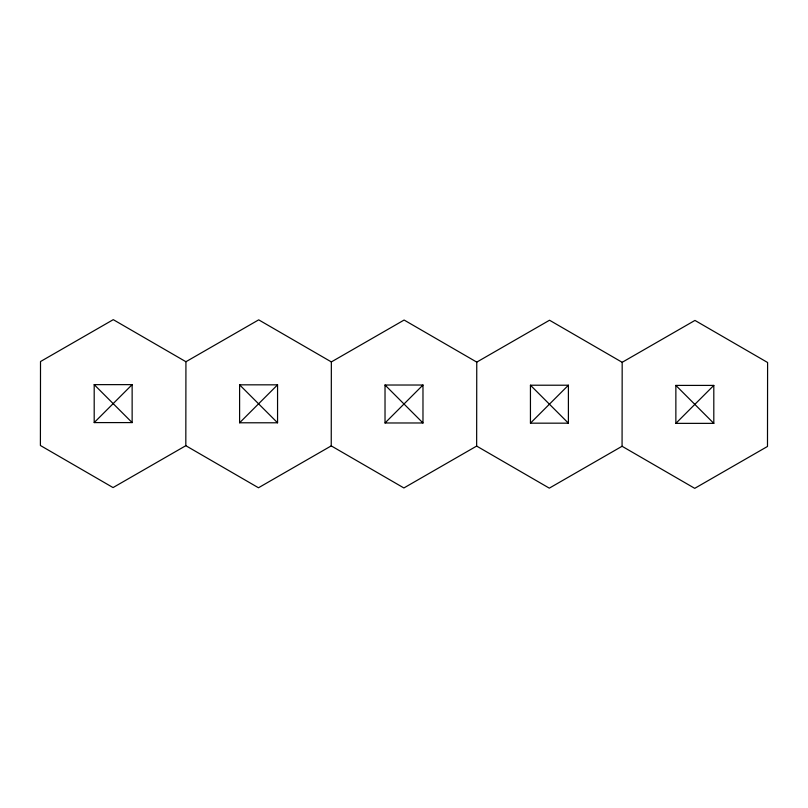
<?xml version="1.0" encoding="UTF-8"?>
<svg xmlns="http://www.w3.org/2000/svg" width="808" height="808" viewBox="0 0 808 808"><rect width="100%" height="100%" fill="white"/><g stroke="black" fill="none" stroke-linecap="round" stroke-linejoin="round"><path stroke-width="1.21" d="M185.82 445.693L185.931 361.731L113.272 319.655L40.511 361.54L40.4 445.501L113.049 487.577L185.82 445.693L258.469 487.769L331.24 445.885L403.889 487.961L476.649 446.077L549.309 488.153L622.069 446.269L622.18 362.307L549.531 320.231L476.76 362.115L404.111 320.039L331.351 361.923L258.691 319.847L185.931 361.731M331.24 445.885L331.351 361.923M476.649 446.077L476.76 362.115M132.138 384.638L94.193 422.594L94.193 384.638L132.138 384.638L132.138 422.594L94.193 422.594M277.558 384.83L239.602 422.786L239.602 384.83L277.558 384.83L277.558 422.786L239.602 422.786M422.978 385.022L385.022 422.978L385.022 385.022L422.978 385.022L422.978 422.978L385.022 422.978M568.398 385.214L530.442 423.17L530.442 385.214L568.398 385.214L568.398 423.17L530.442 423.17M713.807 385.406L675.862 423.362L675.862 385.406L713.807 385.406L713.807 423.362L675.862 423.362M622.18 362.307L694.951 320.423L767.6 362.499L767.489 446.46L694.729 488.345L622.069 446.269M675.862 385.406L713.807 423.362M530.442 385.214L568.398 423.17M385.022 385.022L422.978 422.978M239.602 384.83L277.558 422.786M94.193 384.638L132.138 422.594"/></g></svg>
